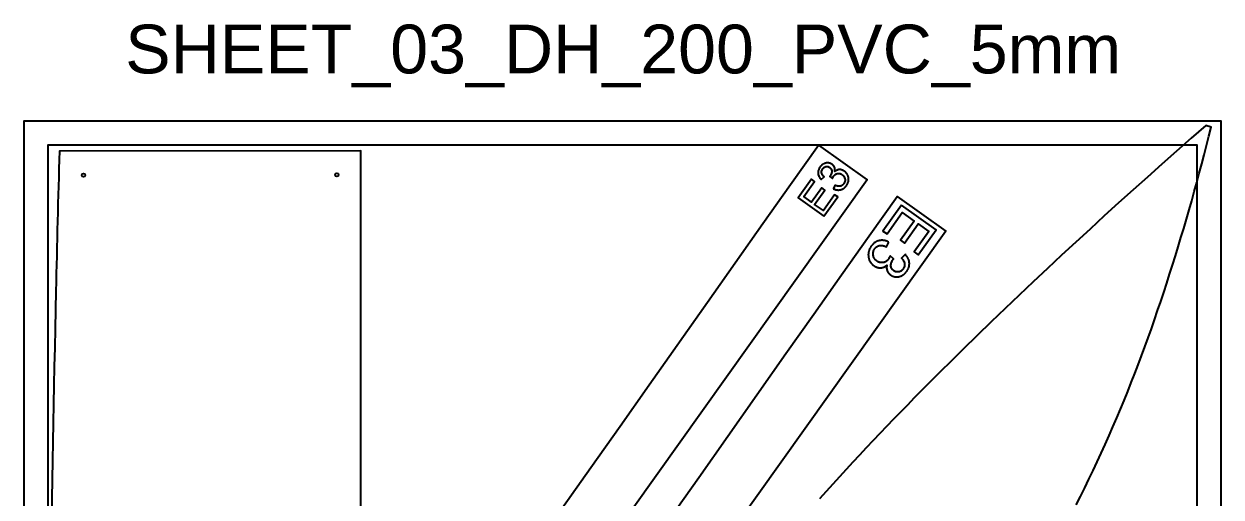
# Model space of a CAD drawing. Extents: x 2494 to 5794, y -1335 to 1258.
# Drawn here: x 4794 to 5794, y 686 to 1081 of the extents above; entities that cross this region are included whole.
import ezdxf

# ---------------------------------------------------------------- set-up
doc = ezdxf.new("R2010")
doc.units = 0
for name, color, linetype in [('DH_200_CODES_PART_NUMBERS_', 1, 'CONTINUOUS'), ('DH_200_CUT_PVC_5MM', 7, 'CONTINUOUS'), ('DH_200_HOLES_PVC_5MM', 3, 'CONTINUOUS'), ('PVC_SHEET__5MM', 6, 'CONTINUOUS'), ('TEXT', 5, 'CONTINUOUS')]:
    doc.layers.add(name, color=color, linetype=linetype)
doc.styles.add('METERS_ARCHITECTURAL', font='arial.ttf')

msp = doc.modelspace()

# ---------------------------------------------------------------- linework, layer by layer
at = {"layer": 'DH_200_CODES_PART_NUMBERS_'}
for points in [[(5470.4, 943.6), (5470.6, 943.5), (5470.8, 943.4), (5471, 943.3), (5471.2, 943.2), (5471.3, 943.1), (5471.5, 943.1), (5471.7, 943), (5471.9, 942.9), (5472.1, 942.9), (5472.3, 942.8), (5472.4, 942.7), (5472.6, 942.7), (5472.8, 942.6), (5473, 942.6), (5473.2, 942.6), (5473.3, 942.5), (5473.5, 942.5), (5473.7, 942.5), (5473.9, 942.5), (5474.1, 942.4), (5474.3, 942.4), (5474.5, 942.4), (5474.6, 942.4), (5474.8, 942.4), (5475, 942.4), (5475.2, 942.5), (5475.4, 942.5), (5475.6, 942.5), (5475.8, 942.5), (5476, 942.5), (5476.1, 942.6), (5476.3, 942.6), (5476.5, 942.7), (5476.7, 942.7), (5476.9, 942.8), (5477.1, 942.8), (5477.2, 942.9), (5477.4, 942.9), (5477.6, 943), (5477.8, 943.1), (5477.9, 943.2), (5478.1, 943.2), (5478.3, 943.3), (5478.4, 943.4), (5478.6, 943.5), (5478.8, 943.6), (5478.9, 943.7), (5479.1, 943.8), (5479.2, 943.9), (5479.4, 944.1), (5479.6, 944.2), (5479.7, 944.3), (5479.9, 944.4), (5480, 944.6), (5480.1, 944.7), (5480.3, 944.8), (5480.4, 945), (5480.6, 945.1), (5480.7, 945.3), (5480.8, 945.4), (5481, 945.6), (5481.1, 945.8), (5481.2, 945.9), (5481.4, 946.1), (5481.5, 946.3), (5481.6, 946.5), (5481.8, 946.7), (5481.9, 946.9), (5482, 947.1), (5482.1, 947.3), (5482.2, 947.5), (5482.3, 947.7), (5482.4, 947.9), (5482.5, 948.1), (5482.6, 948.3), (5482.6, 948.5), (5482.7, 948.7), (5482.8, 948.9), (5482.9, 949.1), (5482.9, 949.3), (5483, 949.5), (5483, 949.7), (5483, 949.9), (5483.1, 950.2), (5483.1, 950.4), (5483.1, 950.6), (5483.2, 950.8), (5483.2, 951), (5483.2, 951.2), (5483.2, 951.4), (5483.2, 951.6), (5483.2, 951.8), (5483.2, 952), (5483.1, 952.3), (5483.1, 952.5), (5483.1, 952.7), (5483.1, 952.9), (5483, 953.1), (5483, 953.3), (5482.9, 953.5), (5482.9, 953.7), (5482.8, 953.9), (5482.8, 954.1), (5482.7, 954.3), (5482.6, 954.5), (5482.6, 954.7), (5482.5, 954.9), (5482.4, 955.1), (5482.3, 955.3), (5482.2, 955.4), (5482.1, 955.6), (5482, 955.8), (5481.9, 955.9), (5481.8, 956.1), (5481.7, 956.3), (5481.6, 956.4), (5481.5, 956.6), (5481.3, 956.7), (5481.2, 956.9), (5481.1, 957), (5480.9, 957.2), (5480.8, 957.3), (5480.6, 957.5), (5480.5, 957.6), (5480.3, 957.8), (5480.1, 957.9), (5480, 958), (5479.8, 958.1), (5479.5, 958.3), (5479.3, 958.5), (5479.1, 958.6), (5479, 958.6), (5478.9, 958.7), (5478.7, 958.8), (5478.6, 958.9), (5478.5, 958.9), (5478.4, 959), (5478.2, 959), (5478.1, 959.1), (5478, 959.1), (5477.8, 959.2), (5477.7, 959.2), (5477.6, 959.3), (5477.4, 959.3), (5477.3, 959.4), (5477.2, 959.4), (5477, 959.4), (5476.9, 959.4), (5476.8, 959.5), (5476.6, 959.5), (5476.5, 959.5), (5476.4, 959.5), (5476.2, 959.5), (5476.1, 959.5), (5476, 959.6), (5475.8, 959.6), (5475.7, 959.6), (5475.6, 959.6), (5475.4, 959.5), (5475.3, 959.5), (5475.2, 959.5), (5475, 959.5), (5474.9, 959.5), (5474.8, 959.5), (5474.7, 959.5), (5474.5, 959.4), (5474.4, 959.4), (5474.3, 959.4), (5474.1, 959.3), (5474, 959.3), (5473.9, 959.2), (5473.8, 959.2), (5473.6, 959.2), (5473.5, 959.1), (5473.4, 959.1), (5473.3, 959), (5473.2, 958.9), (5473, 958.9), (5472.9, 958.8), (5472.8, 958.7), (5472.7, 958.7), (5472.6, 958.6), (5472.4, 958.5), (5472.3, 958.4), (5472.2, 958.4), (5472.1, 958.3), (5472, 958.2), (5471.9, 958.1), (5471.8, 958), (5471.6, 957.9), (5471.7, 958.1), (5471.7, 958.4), (5471.7, 958.6), (5471.8, 958.8), (5471.8, 959.1), (5471.8, 959.3), (5471.8, 959.5), (5471.8, 959.6), (5471.8, 959.7), (5471.8, 959.9), (5471.8, 960), (5471.7, 960.1), (5471.7, 960.2), (5471.7, 960.3), (5471.7, 960.4), (5471.7, 960.5), (5471.6, 960.6), (5471.6, 960.7), (5471.6, 960.8), (5471.6, 960.9), (5471.5, 961), (5471.5, 961.1), (5471.5, 961.2), (5471.4, 961.3), (5471.4, 961.4), (5471.4, 961.5), (5471.3, 961.6), (5471.3, 961.7), (5471.2, 961.8), (5471.2, 961.9), (5471.1, 962), (5471.1, 962.1), (5471.1, 962.1), (5471, 962.2), (5470.9, 962.3), (5470.9, 962.4), (5470.8, 962.5), (5470.8, 962.6), (5470.7, 962.7), (5470.7, 962.7), (5470.6, 962.8), (5470.5, 962.9), (5470.5, 963), (5470.4, 963.1), (5470.3, 963.1), (5470.3, 963.2), (5470.2, 963.3), (5470.1, 963.3), (5470.1, 963.4), (5470, 963.5), (5469.9, 963.6), (5469.8, 963.6), (5469.7, 963.7), (5469.6, 963.8), (5469.4, 964), (5469.2, 964.1), (5469, 964.2), (5468.8, 964.3), (5468.6, 964.4), (5468.5, 964.5), (5468.3, 964.6), (5468, 964.7), (5467.8, 964.8), (5467.6, 964.8), (5467.4, 964.9), (5467.2, 965), (5467, 965), (5466.8, 965.1), (5466.5, 965.1), (5466.3, 965.1), (5466.1, 965.1), (5466, 965.2), (5465.8, 965.2), (5465.7, 965.2), (5465.6, 965.2), (5465.5, 965.2), (5465.4, 965.2), (5465.3, 965.2), (5465.2, 965.1), (5465, 965.1), (5464.9, 965.1), (5464.8, 965.1), (5464.7, 965.1), (5464.6, 965.1), (5464.5, 965.1), (5464.3, 965), (5464.2, 965), (5464.1, 965), (5464, 965), (5463.9, 964.9), (5463.8, 964.9), (5463.5, 964.8), (5463.3, 964.7), (5463.1, 964.7), (5462.9, 964.6), (5462.6, 964.5), (5462.4, 964.3), (5462.2, 964.2), (5462, 964.1), (5461.7, 964), (5461.5, 963.8), (5461.3, 963.7), (5461.1, 963.5), (5460.9, 963.4), (5460.7, 963.2), (5460.5, 963), (5460.4, 962.9), (5460.2, 962.7), (5460, 962.5), (5459.8, 962.3), (5459.7, 962.1), (5459.5, 961.9), (5459.3, 961.6), (5459.2, 961.5), (5459.1, 961.3), (5459, 961.2), (5458.9, 961), (5458.8, 960.8), (5458.7, 960.7), (5458.7, 960.5), (5458.6, 960.4), (5458.5, 960.2), (5458.4, 960), (5458.3, 959.9), (5458.3, 959.7), (5458.2, 959.5), (5458.2, 959.4), (5458.1, 959.2), (5458, 959), (5458, 958.9), (5458, 958.7), (5457.9, 958.5), (5457.9, 958.4), (5457.8, 958.2), (5457.8, 958), (5457.8, 957.9), (5457.8, 957.7), (5457.8, 957.5), (5457.8, 957.4), (5457.7, 957.2), (5457.7, 957), (5457.7, 956.9), (5457.7, 956.7), (5457.8, 956.5), (5457.8, 956.3), (5457.8, 956.2), (5457.8, 956), (5457.8, 955.8), (5457.9, 955.7), (5457.9, 955.5), (5457.9, 955.3), (5458, 955.2), (5458, 955), (5458.1, 954.8), (5458.1, 954.7), (5458.2, 954.5), (5458.2, 954.3), (5458.3, 954.2), (5458.4, 954), (5458.4, 953.9), (5458.5, 953.7), (5458.6, 953.5), (5458.7, 953.4), (5458.8, 953.2), (5458.9, 953.1), (5459, 952.9), (5459.1, 952.7), (5459.2, 952.6), (5459.3, 952.4), (5459.4, 952.3), (5459.5, 952.1), (5459.6, 952), (5459.8, 951.8), (5459.9, 951.7), (5460, 951.5), (5460.3, 951.2), (5462.7, 953.5), (5462.4, 953.7), (5462.2, 953.9), (5462.1, 954.2), (5461.9, 954.4), (5461.8, 954.5), (5461.7, 954.6), (5461.6, 954.7), (5461.6, 954.8), (5461.5, 954.9), (5461.4, 955), (5461.4, 955.1), (5461.3, 955.2), (5461.2, 955.3), (5461.2, 955.4), (5461.1, 955.5), (5461.1, 955.6), (5461, 955.7), (5461, 955.8), (5460.9, 955.9), (5460.9, 956.1), (5460.9, 956.2), (5460.8, 956.3), (5460.8, 956.4), (5460.8, 956.5), (5460.8, 956.6), (5460.7, 956.7), (5460.7, 956.8), (5460.7, 956.9), (5460.7, 957), (5460.7, 957.1), (5460.7, 957.2), (5460.7, 957.3), (5460.7, 957.4), (5460.7, 957.5), (5460.7, 957.7), (5460.7, 957.8), (5460.7, 957.9), (5460.7, 958), (5460.7, 958.1), (5460.7, 958.2), (5460.7, 958.3), (5460.7, 958.4), (5460.8, 958.5), (5460.8, 958.6), (5460.8, 958.7), (5460.9, 958.8), (5460.9, 958.9), (5460.9, 959), (5461, 959.1), (5461, 959.2), (5461, 959.3), (5461.1, 959.4), (5461.1, 959.5), (5461.2, 959.6), (5461.2, 959.7), (5461.3, 959.8), (5461.4, 959.9), (5461.4, 960), (5461.5, 960.1), (5461.6, 960.2), (5461.6, 960.3), (5461.7, 960.4), (5461.8, 960.4), (5461.8, 960.5), (5461.9, 960.6), (5462, 960.7), (5462.1, 960.8), (5462.1, 960.9), (5462.2, 960.9), (5462.3, 961), (5462.4, 961.1), (5462.5, 961.1), (5462.5, 961.2), (5462.6, 961.3), (5462.7, 961.3), (5462.8, 961.4), (5462.9, 961.5), (5463, 961.5), (5463.1, 961.6), (5463.2, 961.6), (5463.2, 961.7), (5463.3, 961.7), (5463.4, 961.7), (5463.5, 961.8), (5463.6, 961.8), (5463.7, 961.9), (5463.8, 961.9), (5463.9, 961.9), (5464, 961.9), (5464.1, 962), (5464.2, 962), (5464.3, 962), (5464.4, 962), (5464.5, 962), (5464.6, 962.1), (5464.7, 962.1), (5464.8, 962.1), (5464.9, 962.1), (5465, 962.1), (5465.1, 962.1), (5465.2, 962.1), (5465.3, 962.1), (5465.4, 962.1), (5465.5, 962.1), (5465.6, 962), (5465.7, 962), (5465.8, 962), (5465.9, 962), (5466, 962), (5466.1, 961.9), (5466.2, 961.9), (5466.3, 961.9), (5466.4, 961.8), (5466.5, 961.8), (5466.6, 961.8), (5466.7, 961.7), (5466.8, 961.7), (5466.9, 961.6), (5467, 961.6), (5467, 961.5), (5467.1, 961.5), (5467.2, 961.4), (5467.3, 961.3), (5467.4, 961.3), (5467.5, 961.2), (5467.6, 961.1), (5467.7, 961), (5467.8, 960.9), (5467.9, 960.9), (5468, 960.8), (5468.1, 960.7), (5468.2, 960.6), (5468.3, 960.5), (5468.4, 960.4), (5468.4, 960.3), (5468.5, 960.2), (5468.6, 960.1), (5468.7, 960), (5468.7, 959.9), (5468.8, 959.8), (5468.8, 959.7), (5468.9, 959.6), (5468.9, 959.5), (5469, 959.4), (5469, 959.3), (5469, 959.2), (5469.1, 959.1), (5469.1, 959), (5469.1, 958.8), (5469.1, 958.7), (5469.1, 958.6), (5469.2, 958.5), (5469.2, 958.4), (5469.2, 958.3), (5469.2, 958.1), (5469.2, 958), (5469.2, 957.9), (5469.1, 957.8), (5469.1, 957.6), (5469.1, 957.5), (5469.1, 957.4), (5469.1, 957.3), (5469.1, 957.2), (5469.1, 957), (5469, 956.9), (5469, 956.8), (5469, 956.7), (5468.9, 956.6), (5468.9, 956.5), (5468.9, 956.3), (5468.8, 956.2), (5468.8, 956.1), (5468.8, 956), (5468.7, 955.9), (5468.7, 955.8), (5468.6, 955.7), (5468.6, 955.5), (5468.5, 955.4), (5468.5, 955.3), (5468.4, 955.2), (5468.4, 955.1), (5468.3, 955), (5468.2, 954.8), (5468, 954.6), (5467.9, 954.3), (5467.9, 954.3), (5467.8, 954.3), (5467.7, 954.2), (5467.7, 954.1), (5467.5, 953.9), (5469.7, 952), (5469.8, 952.3), (5469.9, 952.6), (5470, 952.9), (5470.2, 953.2), (5470.3, 953.4), (5470.4, 953.5), (5470.4, 953.7), (5470.5, 953.8), (5470.6, 953.9), (5470.6, 954), (5470.7, 954.1), (5470.8, 954.2), (5470.9, 954.3), (5470.9, 954.4), (5471, 954.5), (5471.1, 954.6), (5471.2, 954.7), (5471.3, 954.8), (5471.4, 954.9), (5471.5, 955), (5471.6, 955.1), (5471.7, 955.2), (5471.8, 955.2), (5471.9, 955.3), (5472, 955.4), (5472.1, 955.5), (5472.2, 955.5), (5472.3, 955.6), (5472.4, 955.7), (5472.5, 955.7), (5472.6, 955.8), (5472.7, 955.8), (5472.8, 955.9), (5472.9, 955.9), (5473, 956), (5473.2, 956), (5473.3, 956.1), (5473.4, 956.1), (5473.5, 956.1), (5473.6, 956.2), (5473.8, 956.2), (5473.9, 956.2), (5474, 956.2), (5474.1, 956.3), (5474.3, 956.3), (5474.4, 956.3), (5474.5, 956.3), (5474.6, 956.3), (5474.8, 956.3), (5474.9, 956.3), (5475, 956.3), (5475.1, 956.3), (5475.3, 956.3), (5475.4, 956.3), (5475.5, 956.3), (5475.6, 956.3), (5475.7, 956.2), (5475.9, 956.2), (5476, 956.2), (5476.1, 956.2), (5476.2, 956.1), (5476.3, 956.1), (5476.5, 956), (5476.6, 956), (5476.7, 955.9), (5476.8, 955.9), (5476.9, 955.8), (5477.1, 955.8), (5477.2, 955.7), (5477.3, 955.7), (5477.4, 955.6), (5477.5, 955.5), (5477.6, 955.5), (5477.7, 955.4), (5477.9, 955.3), (5478, 955.2), (5478.1, 955.1), (5478.2, 955), (5478.3, 954.9), (5478.4, 954.9), (5478.5, 954.8), (5478.6, 954.7), (5478.7, 954.6), (5478.8, 954.5), (5478.9, 954.4), (5479, 954.3), (5479.1, 954.2), (5479.2, 954.1), (5479.2, 954), (5479.3, 953.8), (5479.4, 953.7), (5479.4, 953.6), (5479.5, 953.5), (5479.6, 953.4), (5479.6, 953.3), (5479.7, 953.2), (5479.8, 953), (5479.8, 952.9), (5479.9, 952.8), (5479.9, 952.7), (5479.9, 952.5), (5480, 952.4), (5480, 952.3), (5480.1, 952.1), (5480.1, 952), (5480.1, 951.9), (5480.1, 951.7), (5480.2, 951.6), (5480.2, 951.5), (5480.2, 951.3), (5480.2, 951.2), (5480.2, 951.1), (5480.2, 950.9), (5480.2, 950.8), (5480.2, 950.7), (5480.2, 950.5), (5480.2, 950.4), (5480.2, 950.3), (5480.2, 950.1), (5480.2, 950), (5480.1, 949.9), (5480.1, 949.8), (5480.1, 949.6), (5480.1, 949.5), (5480, 949.4), (5480, 949.3), (5479.9, 949.1), (5479.9, 949), (5479.8, 948.9), (5479.8, 948.8), (5479.7, 948.6), (5479.7, 948.5), (5479.6, 948.4), (5479.6, 948.3), (5479.5, 948.2), (5479.4, 948), (5479.3, 947.9), (5479.3, 947.8), (5479.2, 947.7), (5479.1, 947.6), (5479, 947.5), (5479, 947.4), (5478.9, 947.3), (5478.8, 947.2), (5478.7, 947.1), (5478.7, 947.1), (5478.6, 947), (5478.5, 946.9), (5478.4, 946.8), (5478.3, 946.7), (5478.3, 946.7), (5478.2, 946.6), (5478.1, 946.5), (5478, 946.5), (5477.9, 946.4), (5477.8, 946.4), (5477.7, 946.3), (5477.6, 946.2), (5477.5, 946.2), (5477.4, 946.1), (5477.3, 946.1), (5477.2, 946), (5477.1, 946), (5477, 946), (5476.9, 945.9), (5476.8, 945.9), (5476.7, 945.8), (5476.6, 945.8), (5476.5, 945.8), (5476.4, 945.8), (5476.3, 945.7), (5476.2, 945.7), (5476.1, 945.7), (5476, 945.7), (5475.8, 945.7), (5475.7, 945.6), (5475.6, 945.6), (5475.5, 945.6), (5475.4, 945.6), (5475.2, 945.6), (5475.1, 945.6), (5475, 945.6), (5474.9, 945.7), (5474.7, 945.7), (5474.6, 945.7), (5474.5, 945.7), (5474.3, 945.7), (5474.2, 945.8), (5474.1, 945.8), (5473.9, 945.8), (5473.8, 945.8), (5473.5, 945.9), (5473.2, 946), (5472.9, 946.1), (5472.6, 946.2), (5472.3, 946.3), (5472, 946.5)], [(5462.6, 920.7), (5474.1, 936.7), (5471.5, 938.5), (5462.1, 925.3), (5454.8, 930.5), (5463.3, 942.4), (5460.8, 944.2), (5452.3, 932.3), (5445.7, 937), (5454.8, 949.7), (5452.2, 951.5), (5441.2, 936)], [(5527.3, 929.8), (5511.9, 908.2), (5515.4, 905.8), (5528, 923.6), (5537.9, 916.5), (5526.5, 900.5), (5529.9, 898.1), (5541.3, 914.1), (5550.2, 907.8), (5538, 890.7), (5541.4, 888.3), (5556.3, 909.2)], [(5516.8, 898.9), (5516.6, 899), (5516.3, 899.2), (5516.1, 899.3), (5515.9, 899.4), (5515.6, 899.5), (5515.4, 899.6), (5515.1, 899.7), (5514.9, 899.8), (5514.6, 899.9), (5514.4, 900), (5514.1, 900.1), (5513.9, 900.1), (5513.6, 900.2), (5513.4, 900.3), (5513.2, 900.3), (5512.9, 900.4), (5512.7, 900.4), (5512.4, 900.4), (5512.2, 900.4), (5511.9, 900.5), (5511.7, 900.5), (5511.4, 900.5), (5511.2, 900.5), (5510.9, 900.5), (5510.7, 900.5), (5510.4, 900.5), (5510.2, 900.4), (5509.9, 900.4), (5509.7, 900.4), (5509.4, 900.3), (5509.1, 900.3), (5508.9, 900.2), (5508.6, 900.2), (5508.4, 900.1), (5508.1, 900), (5507.9, 900), (5507.7, 899.9), (5507.4, 899.8), (5507.2, 899.7), (5506.9, 899.6), (5506.7, 899.5), (5506.5, 899.4), (5506.3, 899.3), (5506, 899.1), (5505.8, 899), (5505.6, 898.9), (5505.4, 898.7), (5505.2, 898.6), (5505, 898.5), (5504.7, 898.3), (5504.5, 898.1), (5504.3, 898), (5504.1, 897.8), (5503.9, 897.6), (5503.7, 897.4), (5503.6, 897.2), (5503.4, 897), (5503.2, 896.8), (5503, 896.6), (5502.8, 896.4), (5502.6, 896.2), (5502.5, 896), (5502.3, 895.8), (5502.1, 895.5), (5501.9, 895.3), (5501.7, 895), (5501.6, 894.7), (5501.4, 894.5), (5501.3, 894.2), (5501.1, 893.9), (5501, 893.6), (5500.8, 893.4), (5500.7, 893.1), (5500.6, 892.8), (5500.5, 892.6), (5500.4, 892.3), (5500.3, 892), (5500.2, 891.7), (5500.1, 891.5), (5500, 891.2), (5499.9, 890.9), (5499.9, 890.6), (5499.8, 890.4), (5499.8, 890.1), (5499.7, 889.8), (5499.7, 889.5), (5499.7, 889.2), (5499.7, 888.9), (5499.6, 888.7), (5499.6, 888.4), (5499.6, 888.1), (5499.7, 887.8), (5499.7, 887.5), (5499.7, 887.2), (5499.7, 886.9), (5499.8, 886.6), (5499.8, 886.4), (5499.9, 886.1), (5499.9, 885.8), (5500, 885.5), (5500, 885.2), (5500.1, 885), (5500.2, 884.7), (5500.3, 884.4), (5500.4, 884.2), (5500.5, 883.9), (5500.6, 883.7), (5500.7, 883.4), (5500.8, 883.2), (5500.9, 883), (5501.1, 882.7), (5501.2, 882.5), (5501.4, 882.3), (5501.5, 882), (5501.7, 881.8), (5501.8, 881.6), (5502, 881.4), (5502.2, 881.2), (5502.3, 881), (5502.5, 880.8), (5502.7, 880.6), (5502.9, 880.4), (5503.1, 880.2), (5503.3, 880), (5503.5, 879.8), (5503.8, 879.6), (5504, 879.5), (5504.2, 879.3), (5504.6, 879.1), (5504.9, 878.8), (5505.1, 878.7), (5505.3, 878.6), (5505.4, 878.5), (5505.6, 878.4), (5505.8, 878.3), (5506, 878.3), (5506.2, 878.2), (5506.3, 878.1), (5506.5, 878), (5506.7, 878), (5506.9, 877.9), (5507, 877.8), (5507.2, 877.8), (5507.4, 877.7), (5507.6, 877.7), (5507.8, 877.6), (5507.9, 877.6), (5508.1, 877.5), (5508.3, 877.5), (5508.5, 877.5), (5508.6, 877.5), (5508.8, 877.4), (5509, 877.4), (5509.2, 877.4), (5509.4, 877.4), (5509.5, 877.4), (5509.7, 877.4), (5509.9, 877.4), (5510.1, 877.4), (5510.3, 877.4), (5510.4, 877.4), (5510.6, 877.4), (5510.8, 877.5), (5511, 877.5), (5511.1, 877.5), (5511.3, 877.6), (5511.5, 877.6), (5511.7, 877.7), (5511.8, 877.7), (5512, 877.7), (5512.2, 877.8), (5512.3, 877.9), (5512.5, 877.9), (5512.7, 878), (5512.8, 878.1), (5513, 878.1), (5513.2, 878.2), (5513.3, 878.3), (5513.5, 878.4), (5513.6, 878.5), (5513.8, 878.6), (5514, 878.7), (5514.1, 878.8), (5514.3, 878.9), (5514.4, 879), (5514.6, 879.1), (5514.7, 879.2), (5514.9, 879.4), (5515.1, 879.5), (5515.2, 879.6), (5515.1, 879.3), (5515.1, 879), (5515.1, 878.7), (5515, 878.4), (5515, 878), (5515, 877.7), (5515, 877.4), (5515, 877.3), (5515, 877.1), (5515, 877), (5515.1, 876.8), (5515.1, 876.7), (5515.1, 876.6), (5515.1, 876.4), (5515.1, 876.3), (5515.2, 876.1), (5515.2, 876), (5515.2, 875.8), (5515.3, 875.7), (5515.3, 875.6), (5515.3, 875.4), (5515.4, 875.3), (5515.4, 875.2), (5515.5, 875), (5515.5, 874.9), (5515.6, 874.8), (5515.6, 874.6), (5515.7, 874.5), (5515.8, 874.4), (5515.8, 874.3), (5515.9, 874.1), (5515.9, 874), (5516, 873.9), (5516.1, 873.8), (5516.1, 873.7), (5516.2, 873.5), (5516.3, 873.4), (5516.4, 873.3), (5516.5, 873.2), (5516.5, 873.1), (5516.6, 873), (5516.7, 872.9), (5516.8, 872.8), (5516.9, 872.7), (5517, 872.6), (5517.1, 872.5), (5517.2, 872.4), (5517.3, 872.3), (5517.4, 872.2), (5517.5, 872.1), (5517.6, 872), (5517.7, 871.9), (5517.8, 871.8), (5518, 871.6), (5518.2, 871.5), (5518.5, 871.3), (5518.7, 871.1), (5519, 871), (5519.3, 870.8), (5519.5, 870.7), (5519.8, 870.6), (5520.1, 870.5), (5520.3, 870.4), (5520.6, 870.3), (5520.9, 870.2), (5521.2, 870.1), (5521.5, 870), (5521.8, 870), (5522.1, 869.9), (5522.4, 869.9), (5522.7, 869.9), (5522.9, 869.8), (5523, 869.8), (5523.2, 869.8), (5523.3, 869.8), (5523.5, 869.8), (5523.7, 869.8), (5523.8, 869.8), (5524, 869.8), (5524.1, 869.9), (5524.3, 869.9), (5524.4, 869.9), (5524.6, 869.9), (5524.7, 869.9), (5524.9, 870), (5525.1, 870), (5525.2, 870), (5525.4, 870.1), (5525.5, 870.1), (5525.7, 870.1), (5525.8, 870.2), (5526.1, 870.3), (5526.4, 870.4), (5526.7, 870.5), (5527.1, 870.6), (5527.4, 870.8), (5527.7, 870.9), (5528, 871.1), (5528.3, 871.3), (5528.6, 871.4), (5528.8, 871.6), (5529.1, 871.8), (5529.4, 872), (5529.7, 872.2), (5529.9, 872.5), (5530.2, 872.7), (5530.4, 872.9), (5530.7, 873.2), (5530.9, 873.5), (5531.1, 873.7), (5531.4, 874), (5531.6, 874.3), (5531.8, 874.6), (5531.9, 874.8), (5532.1, 875), (5532.2, 875.2), (5532.4, 875.4), (5532.5, 875.6), (5532.6, 875.9), (5532.7, 876.1), (5532.8, 876.3), (5533, 876.5), (5533.1, 876.7), (5533.2, 877), (5533.2, 877.2), (5533.3, 877.4), (5533.4, 877.6), (5533.5, 877.9), (5533.6, 878.1), (5533.6, 878.3), (5533.7, 878.5), (5533.7, 878.7), (5533.8, 879), (5533.8, 879.2), (5533.9, 879.4), (5533.9, 879.7), (5533.9, 879.9), (5533.9, 880.1), (5533.9, 880.3), (5534, 880.6), (5534, 880.8), (5534, 881), (5534, 881.3), (5533.9, 881.5), (5533.9, 881.7), (5533.9, 881.9), (5533.9, 882.2), (5533.8, 882.4), (5533.8, 882.6), (5533.8, 882.9), (5533.7, 883.1), (5533.7, 883.3), (5533.6, 883.5), (5533.5, 883.8), (5533.5, 884), (5533.4, 884.2), (5533.3, 884.4), (5533.2, 884.6), (5533.1, 884.9), (5533, 885.1), (5532.9, 885.3), (5532.8, 885.5), (5532.7, 885.7), (5532.6, 885.9), (5532.4, 886.2), (5532.3, 886.4), (5532.2, 886.6), (5532, 886.8), (5531.9, 887), (5531.7, 887.2), (5531.6, 887.4), (5531.4, 887.6), (5531.2, 887.8), (5531.1, 888), (5530.9, 888.2), (5530.5, 888.6), (5527.3, 885.5), (5527.6, 885.2), (5527.9, 885), (5528.1, 884.7), (5528.4, 884.4), (5528.5, 884.3), (5528.6, 884.1), (5528.7, 884), (5528.8, 883.8), (5528.9, 883.7), (5529, 883.5), (5529.1, 883.4), (5529.2, 883.3), (5529.2, 883.1), (5529.3, 883), (5529.4, 882.8), (5529.5, 882.7), (5529.5, 882.5), (5529.6, 882.4), (5529.6, 882.3), (5529.7, 882.1), (5529.7, 882), (5529.8, 881.8), (5529.8, 881.7), (5529.9, 881.5), (5529.9, 881.4), (5529.9, 881.2), (5530, 881.1), (5530, 881), (5530, 880.8), (5530, 880.7), (5530, 880.5), (5530, 880.4), (5530, 880.2), (5530, 880.1), (5530, 880), (5530, 879.8), (5530, 879.7), (5530, 879.5), (5530, 879.4), (5530, 879.3), (5529.9, 879.1), (5529.9, 879), (5529.9, 878.8), (5529.8, 878.7), (5529.8, 878.6), (5529.8, 878.4), (5529.7, 878.3), (5529.7, 878.2), (5529.6, 878), (5529.6, 877.9), (5529.5, 877.8), (5529.4, 877.6), (5529.4, 877.5), (5529.3, 877.4), (5529.2, 877.2), (5529.2, 877.1), (5529.1, 877), (5529, 876.8), (5528.9, 876.7), (5528.8, 876.6), (5528.7, 876.4), (5528.6, 876.3), (5528.5, 876.2), (5528.4, 876.1), (5528.3, 876), (5528.2, 875.8), (5528.1, 875.7), (5528, 875.6), (5527.9, 875.5), (5527.8, 875.4), (5527.7, 875.3), (5527.6, 875.2), (5527.5, 875.1), (5527.4, 875.1), (5527.3, 875), (5527.1, 874.9), (5527, 874.8), (5526.9, 874.8), (5526.8, 874.7), (5526.7, 874.6), (5526.5, 874.6), (5526.4, 874.5), (5526.3, 874.4), (5526.2, 874.4), (5526, 874.3), (5525.9, 874.3), (5525.8, 874.2), (5525.6, 874.2), (5525.5, 874.2), (5525.4, 874.1), (5525.2, 874.1), (5525.1, 874.1), (5525, 874), (5524.8, 874), (5524.7, 874), (5524.5, 874), (5524.4, 874), (5524.3, 874), (5524.1, 874), (5524, 874), (5523.9, 874), (5523.7, 874), (5523.6, 874), (5523.5, 874), (5523.3, 874), (5523.2, 874.1), (5523.1, 874.1), (5522.9, 874.1), (5522.8, 874.1), (5522.7, 874.2), (5522.5, 874.2), (5522.4, 874.3), (5522.3, 874.3), (5522.2, 874.4), (5522, 874.4), (5521.9, 874.5), (5521.8, 874.5), (5521.7, 874.6), (5521.5, 874.7), (5521.4, 874.7), (5521.3, 874.8), (5521.2, 874.9), (5521, 875), (5520.9, 875.1), (5520.8, 875.2), (5520.6, 875.3), (5520.5, 875.4), (5520.3, 875.5), (5520.2, 875.6), (5520.1, 875.7), (5520, 875.9), (5519.8, 876), (5519.7, 876.1), (5519.6, 876.2), (5519.5, 876.4), (5519.4, 876.5), (5519.3, 876.6), (5519.2, 876.8), (5519.2, 876.9), (5519.1, 877), (5519, 877.2), (5519, 877.3), (5518.9, 877.5), (5518.8, 877.6), (5518.8, 877.8), (5518.7, 877.9), (5518.7, 878.1), (5518.7, 878.2), (5518.6, 878.4), (5518.6, 878.5), (5518.6, 878.7), (5518.6, 878.8), (5518.6, 879), (5518.5, 879.1), (5518.5, 879.3), (5518.6, 879.5), (5518.6, 879.6), (5518.6, 879.8), (5518.6, 880), (5518.6, 880.1), (5518.6, 880.3), (5518.6, 880.5), (5518.7, 880.6), (5518.7, 880.8), (5518.7, 880.9), (5518.8, 881.1), (5518.8, 881.3), (5518.8, 881.4), (5518.9, 881.6), (5518.9, 881.7), (5519, 881.9), (5519, 882), (5519.1, 882.2), (5519.2, 882.3), (5519.2, 882.5), (5519.3, 882.7), (5519.3, 882.8), (5519.4, 883), (5519.5, 883.1), (5519.6, 883.3), (5519.6, 883.4), (5519.7, 883.5), (5519.9, 883.8), (5520.1, 884.1), (5520.3, 884.4), (5520.3, 884.5), (5520.4, 884.5), (5520.5, 884.7), (5520.6, 884.8), (5520.7, 885), (5517.9, 887.6), (5517.7, 887.1), (5517.6, 886.7), (5517.4, 886.3), (5517.2, 886), (5517, 885.6), (5516.9, 885.5), (5516.9, 885.3), (5516.8, 885.2), (5516.7, 885), (5516.6, 884.9), (5516.5, 884.8), (5516.4, 884.6), (5516.3, 884.5), (5516.2, 884.3), (5516, 884.2), (5515.9, 884.1), (5515.8, 883.9), (5515.7, 883.8), (5515.6, 883.7), (5515.4, 883.6), (5515.3, 883.4), (5515.2, 883.3), (5515, 883.2), (5514.9, 883.1), (5514.8, 883), (5514.6, 882.9), (5514.5, 882.8), (5514.4, 882.7), (5514.2, 882.6), (5514.1, 882.6), (5513.9, 882.5), (5513.8, 882.4), (5513.6, 882.3), (5513.5, 882.3), (5513.3, 882.2), (5513.2, 882.1), (5513, 882.1), (5512.8, 882), (5512.7, 882), (5512.5, 882), (5512.3, 881.9), (5512.2, 881.9), (5512, 881.8), (5511.8, 881.8), (5511.7, 881.8), (5511.5, 881.8), (5511.3, 881.8), (5511.2, 881.8), (5511, 881.8), (5510.8, 881.8), (5510.7, 881.8), (5510.5, 881.8), (5510.3, 881.8), (5510.2, 881.8), (5510, 881.8), (5509.8, 881.8), (5509.7, 881.9), (5509.5, 881.9), (5509.3, 881.9), (5509.2, 882), (5509, 882), (5508.9, 882.1), (5508.7, 882.1), (5508.5, 882.2), (5508.4, 882.3), (5508.2, 882.3), (5508.1, 882.4), (5507.9, 882.5), (5507.8, 882.6), (5507.6, 882.6), (5507.4, 882.7), (5507.3, 882.8), (5507.1, 882.9), (5507, 883), (5506.8, 883.1), (5506.7, 883.2), (5506.5, 883.4), (5506.4, 883.5), (5506.2, 883.6), (5506.1, 883.7), (5505.9, 883.9), (5505.8, 884), (5505.7, 884.1), (5505.5, 884.2), (5505.4, 884.4), (5505.3, 884.5), (5505.2, 884.7), (5505.1, 884.8), (5505, 884.9), (5504.9, 885.1), (5504.8, 885.2), (5504.7, 885.4), (5504.6, 885.5), (5504.5, 885.7), (5504.4, 885.9), (5504.3, 886), (5504.3, 886.2), (5504.2, 886.3), (5504.1, 886.5), (5504.1, 886.7), (5504, 886.9), (5504, 887), (5503.9, 887.2), (5503.9, 887.4), (5503.8, 887.6), (5503.8, 887.7), (5503.8, 887.9), (5503.7, 888.1), (5503.7, 888.3), (5503.7, 888.5), (5503.7, 888.7), (5503.7, 888.8), (5503.6, 889), (5503.6, 889.2), (5503.6, 889.4), (5503.7, 889.6), (5503.7, 889.7), (5503.7, 889.9), (5503.7, 890.1), (5503.7, 890.3), (5503.8, 890.4), (5503.8, 890.6), (5503.8, 890.8), (5503.9, 890.9), (5503.9, 891.1), (5504, 891.3), (5504, 891.5), (5504.1, 891.6), (5504.1, 891.8), (5504.2, 892), (5504.3, 892.1), (5504.4, 892.3), (5504.4, 892.4), (5504.5, 892.6), (5504.6, 892.8), (5504.7, 892.9), (5504.8, 893.1), (5504.9, 893.2), (5505, 893.4), (5505.1, 893.5), (5505.2, 893.7), (5505.3, 893.8), (5505.4, 893.9), (5505.5, 894), (5505.6, 894.1), (5505.7, 894.3), (5505.8, 894.4), (5506, 894.5), (5506.1, 894.6), (5506.2, 894.7), (5506.3, 894.8), (5506.4, 894.9), (5506.5, 894.9), (5506.6, 895), (5506.8, 895.1), (5506.9, 895.2), (5507, 895.3), (5507.1, 895.4), (5507.3, 895.4), (5507.4, 895.5), (5507.5, 895.6), (5507.7, 895.6), (5507.8, 895.7), (5507.9, 895.7), (5508.1, 895.8), (5508.2, 895.8), (5508.3, 895.9), (5508.5, 895.9), (5508.6, 896), (5508.8, 896), (5508.9, 896), (5509.1, 896.1), (5509.2, 896.1), (5509.4, 896.1), (5509.5, 896.1), (5509.7, 896.1), (5509.9, 896.2), (5510, 896.2), (5510.2, 896.2), (5510.3, 896.2), (5510.5, 896.2), (5510.7, 896.2), (5510.9, 896.1), (5511, 896.1), (5511.2, 896.1), (5511.4, 896.1), (5511.6, 896), (5511.8, 896), (5511.9, 896), (5512.1, 895.9), (5512.3, 895.9), (5512.7, 895.8), (5513.1, 895.7), (5513.5, 895.5), (5513.9, 895.4), (5514.3, 895.2), (5514.8, 895)]]:
    msp.add_lwpolyline(points, close=True, dxfattribs=at)
at = {"layer": 'DH_200_CUT_PVC_5MM'}
for points in [[(5673.4, 679.3), (5677, 686.4), (5680.5, 693.6), (5684, 700.8), (5687.4, 708.1), (5690.9, 715.3), (5694.2, 722.6), (5697.5, 729.9), (5700.8, 737.3), (5704, 744.6), (5707.2, 752), (5710.3, 759.4), (5713.4, 766.7), (5716.4, 774.1), (5719.3, 781.5), (5722.2, 789), (5725.1, 796.5), (5727.9, 803.9), (5730.7, 811.4), (5733.4, 819), (5736.1, 826.5), (5738.7, 834.1), (5741.3, 841.7), (5743.9, 849.3), (5746.4, 856.9), (5748.9, 864.5), (5751.4, 872.1), (5753.8, 879.8), (5756.2, 887.4), (5758.5, 895.1), (5760.8, 902.8), (5763.1, 910.4), (5765.4, 918.1), (5767.6, 925.8), (5769.8, 933.5), (5771.9, 941.2), (5774, 948.9), (5776.1, 956.6), (5778.2, 964.3), (5780.2, 972), (5782.3, 979.7), (5784.2, 987.4), (5786.2, 995.1), (5781.6, 996.4), (5769.3, 985.7), (5757.1, 974.9), (5745, 964.1), (5732.9, 953.3), (5720.8, 942.5), (5708.8, 931.7), (5696.8, 920.8), (5684.9, 909.9), (5673, 898.9), (5661.1, 887.9), (5649.3, 876.9), (5637.5, 865.8), (5625.8, 854.7), (5614.1, 843.5), (5602.4, 832.3), (5590.7, 821), (5578.9, 809.5), (5567.2, 797.9), (5561.4, 792.1), (5555.6, 786.3), (5549.7, 780.4), (5543.9, 774.6), (5538.1, 768.7), (5532.4, 762.8), (5526.6, 756.9), (5520.8, 751), (5515.1, 745), (5509.4, 739), (5503.7, 733.1), (5498, 727.1), (5492.4, 721), (5486.7, 715), (5481.1, 708.9), (5475.5, 702.8), (5470, 696.7), (5464.4, 690.6), (5458.9, 684.5)], [(5243.7, 676.3), (5268, 710.7), (5292.4, 745.2), (5316.7, 779.7), (5365.3, 848.7), (5388.4, 881.6), (5411.6, 914.4), (5434.8, 947.2), (5458.1, 980), (5498.8, 951), (5126.2, 428.2)], [(5333.7, 667.8), (5358, 702.3), (5382.3, 736.8), (5430.9, 805.8), (5454.1, 838.7), (5477.2, 871.5), (5500.5, 904.3), (5523.8, 937.1), (5564.5, 908), (5191.8, 385.2)]]:
    msp.add_lwpolyline(points, dxfattribs=at)
msp.add_lwpolyline([(4821, 858.1, 0.00423), (4814.2, 353.9, 0.00239), (4814.3, 189.4, 0.00263), (4816.1, 24.9), (5076.2, 25.2), (5076.1, 189.7), (5076.1, 354.2), (5075.8, 858.2), (5075.7, 975.2), (4824, 974.9, 0.00181)], format="xyb", close=True, dxfattribs=at)
at = {"layer": 'DH_200_HOLES_PVC_5MM'}
for centre in [(4844.1, 954.9), (5055.7, 955.2)]:
    msp.add_circle(centre, 1.5, dxfattribs=at)
at = {"layer": 'PVC_SHEET__5MM'}
for points in [[(4794.3, 0), (5794.3, 0), (5794.3, 1000), (4794.3, 1000)], [(4814.3, 20), (5774.3, 20), (5774.3, 980), (4814.3, 980)]]:
    msp.add_lwpolyline(points, close=True, dxfattribs=at)

# ---------------------------------------------------------------- texts
at = {"layer": 'TEXT', "insert": (5294.9, 1080.7), "char_height": 40.745, "width": 1725.481, "attachment_point": 2, "style": 'METERS_ARCHITECTURAL'}
msp.add_mtext('SHEET_03_DH_200_PVC_5mm', dxfattribs=at)

doc.saveas('drawing.dxf')
